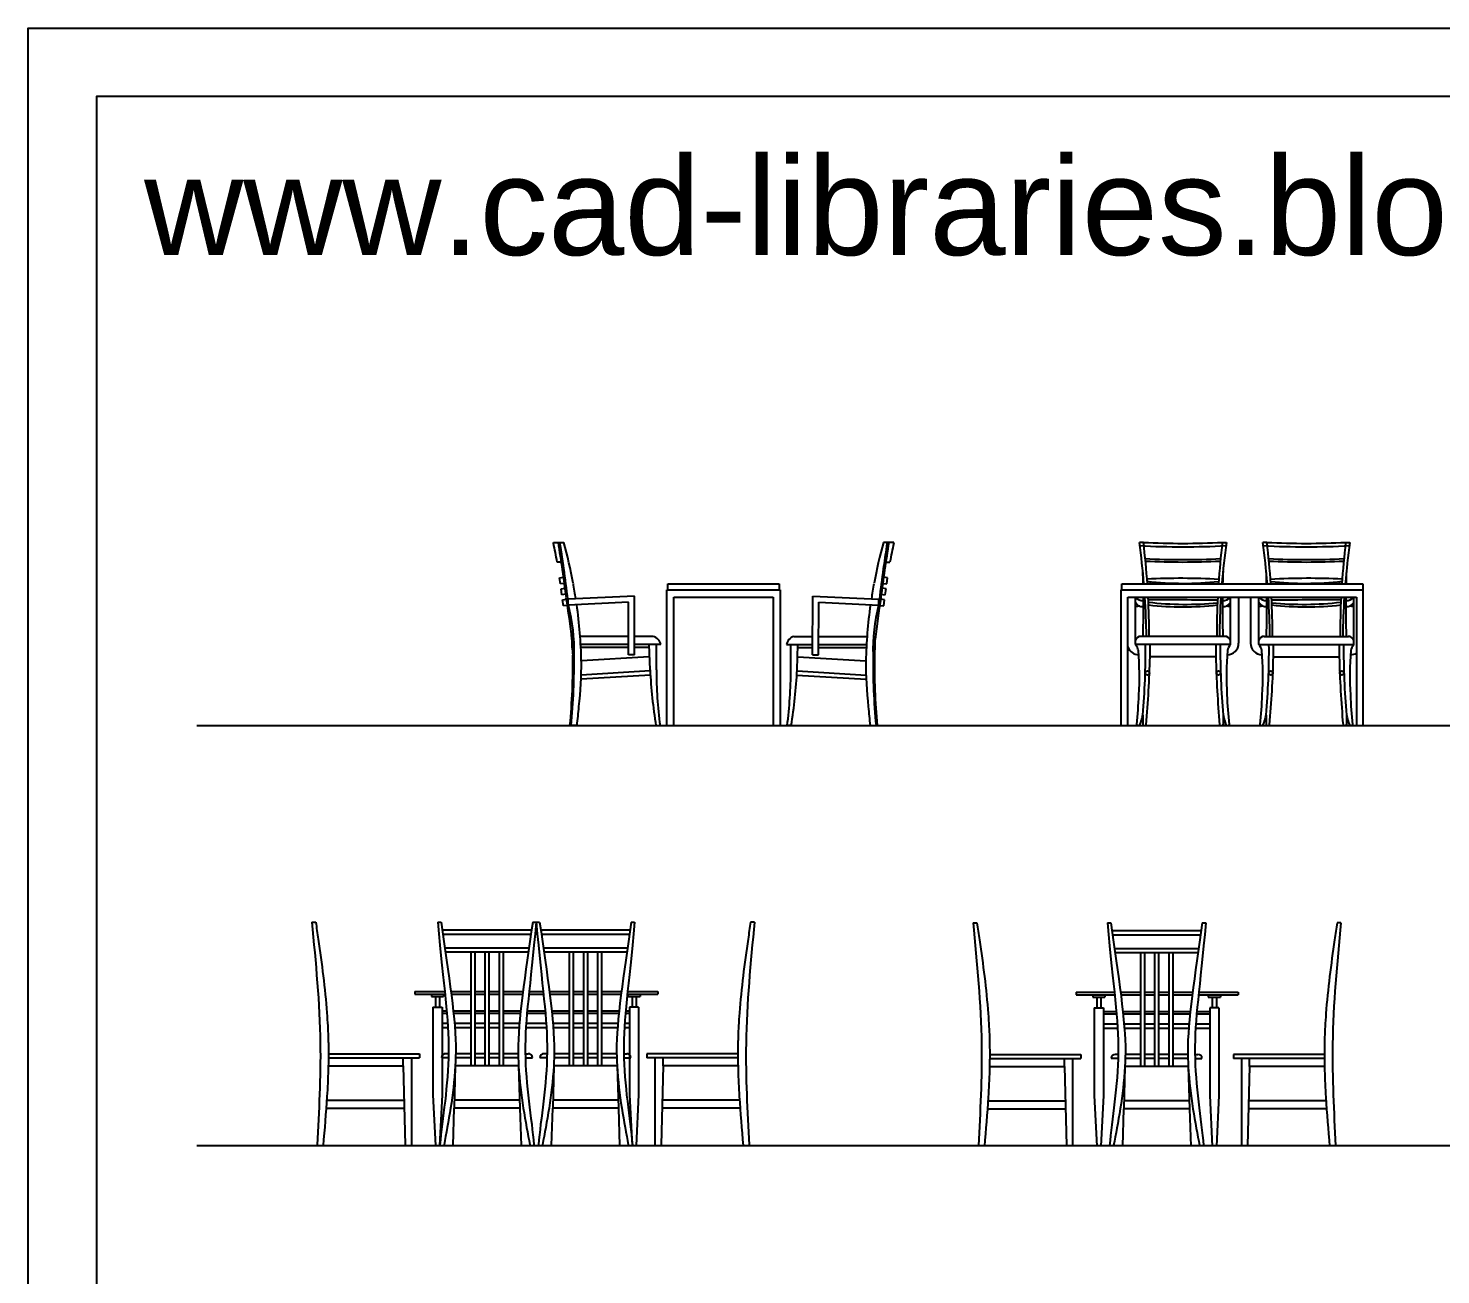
# Model space of a CAD drawing. Header units: inches. Extents: x 10 to 52.5, y 12.2 to 37.
# Drawn here: x 31.5 to 38.48, y 30.85 to 37.01 of the extents above; entities that cross this region are included whole.
import ezdxf

# ---------------------------------------------------------------- set-up
doc = ezdxf.new("R2010")
doc.units = ezdxf.units.IN
doc.header["$MEASUREMENT"] = 0
for name, color, linetype in [('02', 2, 'Continuous'), ('1', 1, 'Continuous'), ('kadrbm', 4, 'Continuous')]:
    doc.layers.add(name, color=color, linetype=linetype)
doc.styles.add('bmmm', font='swissel.ttf')

# ---------------------------------------------------------------- blocks, each defined once
blk = doc.blocks.new('kadrbm')
at = {"layer": 'kadrbm', "color": 4}
blk.add_lwpolyline([(0, 0), (0, 24.7972), (21, 24.7972), (21, 0), (0, 0)], close=True, dxfattribs=at)
blk.add_lwpolyline([(20.6631, 0.3257), (20.6631, 24.4603), (0.3369, 24.4603), (0.3369, 0.3257), (20.6631, 0.3257)], dxfattribs=at)
at = {"layer": 'kadrbm', "color": 211, "true_color": 0xf674fb, "style": 'bmmm'}
blk.add_text('www.cad-libraries.blogspot.com', height=0.485134, dxfattribs=at).set_placement((0.5726, 23.6772))

msp = doc.modelspace()

# ---------------------------------------------------------------- linework, layer by layer
at = {"layer": '02'}
for p, q in [((34.0964, 34.4659), (34.0964, 34.4691)), ((34.0964, 34.4691), (34.1474, 34.4691)), ((35.7769, 34.4691), (35.7258, 34.4691)), ((35.7769, 34.4659), (35.7769, 34.4691)), ((37.0106, 34.4691), (36.9906, 34.4691)), ((37.4006, 34.4691), (37.4206, 34.4691)), ((37.6202, 34.4691), (37.6002, 34.4691)), ((38.0102, 34.4691), (38.0302, 34.4691)), ((34.1354, 34.3721), (34.1147, 34.3721)), ((35.7379, 34.3721), (35.7586, 34.3721)), ((34.1263, 34.2935), (34.1463, 34.2965)), ((34.1306, 34.2637), (34.1263, 34.2935)), ((34.1504, 34.2666), (34.1306, 34.2637)), ((34.6616, 34.2341), (34.6616, 34.2641)), ((34.6616, 34.2641), (35.2116, 34.2641)), ((35.2116, 34.2641), (35.2116, 34.2341)), ((35.7229, 34.2666), (35.7426, 34.2637)), ((35.747, 34.2935), (35.727, 34.2965)), ((35.7426, 34.2637), (35.747, 34.2935)), ((36.9036, 34.2341), (36.9036, 34.2641)), ((36.9036, 34.2641), (38.0936, 34.2641)), ((38.0936, 34.2641), (38.0936, 33.5641)), ((34.1336, 34.2397), (34.1537, 34.2427)), ((34.138, 34.2099), (34.1336, 34.2397)), ((34.1578, 34.2128), (34.138, 34.2099)), ((34.4962, 34.2041), (34.1694, 34.1887)), ((34.4973, 33.9141), (34.4962, 34.2041)), ((34.6566, 33.5641), (34.6566, 34.2341)), ((34.6566, 34.2341), (35.2166, 34.2341)), ((34.6916, 33.5641), (34.6916, 34.1991)), ((34.6916, 34.1991), (35.1816, 34.1991)), ((35.1816, 34.1991), (35.1816, 33.5641)), ((35.2166, 34.2341), (35.2166, 33.5641)), ((35.3759, 33.9141), (35.3771, 34.2041)), ((35.3771, 34.2041), (35.7039, 34.1887)), ((35.7155, 34.2128), (35.7353, 34.2099)), ((35.7397, 34.2397), (35.7196, 34.2427)), ((35.7353, 34.2099), (35.7397, 34.2397)), ((36.8986, 34.2341), (36.8986, 33.5641)), ((36.8986, 34.2341), (38.0986, 34.2341)), ((36.9336, 33.5641), (36.9336, 34.1991)), ((36.9336, 34.1991), (38.0636, 34.1991)), ((36.9706, 33.966), (36.9706, 34.1991)), ((37.4406, 33.9646), (37.4406, 34.1991)), ((37.4806, 34.1991), (37.4806, 33.9706)), ((37.5402, 34.1991), (37.5402, 33.9706)), ((37.5802, 33.9646), (37.5802, 34.1991)), ((38.0502, 33.966), (38.0502, 34.1991)), ((38.0636, 34.1991), (38.0636, 33.5641)), ((34.141, 34.1848), (34.1611, 34.1878)), ((34.1454, 34.155), (34.141, 34.1848)), ((34.1652, 34.1579), (34.1454, 34.155)), ((34.1694, 34.1587), (34.1694, 34.1887)), ((34.4663, 34.1741), (34.1694, 34.1587)), ((34.4673, 33.9141), (34.4663, 34.1741)), ((35.4059, 33.9141), (35.407, 34.1741)), ((35.407, 34.1741), (35.7039, 34.1587)), ((35.7039, 34.1587), (35.7039, 34.1887)), ((35.7081, 34.1579), (35.7279, 34.155)), ((35.7323, 34.1848), (35.7122, 34.1878)), ((35.7279, 34.155), (35.7323, 34.1848)), ((34.467, 34.0046), (34.2282, 34.0046)), ((34.5892, 34.0046), (34.497, 34.0046)), ((35.2841, 34.0046), (35.3763, 34.0046)), ((35.4063, 34.0046), (35.6451, 34.0046)), ((37.4138, 34.0046), (36.9975, 34.0046)), ((37.607, 34.0046), (38.0234, 34.0046)), ((34.4671, 33.9646), (34.2308, 33.9646)), ((34.4672, 33.9496), (34.2316, 33.9496)), ((34.4973, 33.9141), (34.4673, 33.9141)), ((34.6264, 33.9646), (34.4971, 33.9646)), ((34.5701, 33.9496), (34.4972, 33.9496)), ((34.5736, 33.8393), (34.5696, 33.9646)), ((34.6044, 33.8389), (34.6044, 33.9646)), ((35.2469, 33.9646), (35.3761, 33.9646)), ((35.2689, 33.8389), (35.2689, 33.9646)), ((35.2997, 33.8393), (35.3037, 33.9646)), ((35.3032, 33.9496), (35.3761, 33.9496)), ((35.3759, 33.9141), (35.4059, 33.9141)), ((35.4061, 33.9646), (35.6425, 33.9646)), ((35.4061, 33.9496), (35.6417, 33.9496)), ((35.683, 33.7593), (35.683, 33.9262)), ((37.4406, 33.9646), (36.9706, 33.9646)), ((37.5802, 33.9646), (38.0502, 33.9646)), ((34.5696, 33.9041), (34.234, 33.8841)), ((34.5715, 33.9041), (34.5696, 33.9041)), ((35.3018, 33.9041), (35.3037, 33.9041)), ((35.3037, 33.9041), (35.6393, 33.8841)), ((37.3681, 33.9041), (37.0432, 33.9041)), ((37.6527, 33.9041), (37.9777, 33.9041)), ((34.575, 33.814), (34.2325, 33.7936)), ((34.5739, 33.834), (34.2332, 33.8137)), ((35.2983, 33.814), (35.6408, 33.7936)), ((35.2994, 33.834), (35.6401, 33.8137)), ((34.2127, 33.5641), (34.1777, 33.5641)), ((34.6027, 33.5641), (34.6227, 33.5641)), ((35.2706, 33.5641), (35.2506, 33.5641)), ((35.6606, 33.5641), (35.6956, 33.5641)), ((36.8986, 33.5641), (38.0936, 33.5641)), ((37.007, 33.6164), (37.007, 33.5691)), ((37.4047, 33.6164), (37.4043, 33.5691)), ((37.6162, 33.6164), (37.6166, 33.5691)), ((38.0138, 33.6164), (38.0138, 33.5691)), ((32.9024, 32.5942), (32.9218, 32.5942)), ((33.5245, 32.5942), (33.5417, 32.5942)), ((33.9936, 32.5942), (34.028, 32.5942)), ((34.4799, 32.5942), (34.4971, 32.5942)), ((35.0893, 32.5942), (35.0698, 32.5942)), ((36.169, 32.5908), (36.1884, 32.5908)), ((36.8324, 32.5908), (36.8496, 32.5908)), ((37.3015, 32.5908), (37.3187, 32.5908)), ((37.9864, 32.5908), (37.967, 32.5908)), ((33.9897, 32.5547), (33.5456, 32.5547)), ((33.5484, 32.5347), (33.9868, 32.5347)), ((34.476, 32.5547), (34.0319, 32.5547)), ((34.0347, 32.5347), (34.4731, 32.5347)), ((37.2976, 32.5513), (36.8535, 32.5513)), ((36.8563, 32.5313), (37.2947, 32.5313)), ((33.5598, 32.467), (33.9755, 32.467)), ((33.5626, 32.447), (33.9727, 32.447)), ((33.6876, 32.447), (33.6876, 31.8842)), ((33.7076, 32.447), (33.7076, 31.8842)), ((33.7576, 32.447), (33.7576, 31.8842)), ((33.7776, 32.447), (33.7776, 31.8842)), ((33.8276, 32.447), (33.8276, 31.8842)), ((33.8476, 32.447), (33.8476, 31.8842)), ((34.0461, 32.467), (34.4618, 32.467)), ((34.0489, 32.447), (34.459, 32.447)), ((34.174, 32.447), (34.174, 31.8842)), ((34.194, 32.447), (34.194, 31.8842)), ((34.244, 32.447), (34.244, 31.8842)), ((34.264, 32.447), (34.264, 31.8842)), ((34.314, 32.447), (34.314, 31.8842)), ((34.334, 32.447), (34.334, 31.8842)), ((36.8677, 32.4636), (37.2834, 32.4636)), ((36.8705, 32.4436), (37.2806, 32.4436)), ((36.9956, 32.4436), (36.9956, 31.8808)), ((37.0156, 32.4436), (37.0156, 31.8808)), ((37.0656, 32.4436), (37.0656, 31.8808)), ((37.0856, 32.4436), (37.0856, 31.8808)), ((37.1356, 32.4436), (37.1356, 31.8808)), ((37.1556, 32.4436), (37.1556, 31.8808)), ((33.4111, 32.2508), (33.4111, 32.2388)), ((33.4111, 32.2508), (33.5593, 32.2508)), ((33.4111, 32.2388), (33.5606, 32.2388)), ((33.4936, 32.2388), (33.4936, 32.2268)), ((33.5536, 32.2388), (33.5536, 32.2268)), ((33.5895, 32.2508), (33.6876, 32.2508)), ((33.5911, 32.2388), (33.6876, 32.2388)), ((33.7076, 32.2508), (33.7576, 32.2508)), ((33.7076, 32.2388), (33.7576, 32.2388)), ((33.7776, 32.2508), (33.8276, 32.2508)), ((33.7776, 32.2388), (33.8276, 32.2388)), ((33.8476, 32.2508), (33.9458, 32.2508)), ((33.8476, 32.2388), (33.9442, 32.2388)), ((33.9747, 32.2388), (34.0469, 32.2388)), ((33.976, 32.2508), (34.0456, 32.2508)), ((34.0758, 32.2508), (34.174, 32.2508)), ((34.0774, 32.2388), (34.174, 32.2388)), ((34.194, 32.2508), (34.244, 32.2508)), ((34.194, 32.2388), (34.244, 32.2388)), ((34.264, 32.2508), (34.314, 32.2508)), ((34.264, 32.2388), (34.314, 32.2388)), ((34.334, 32.2508), (34.4321, 32.2508)), ((34.334, 32.2388), (34.4305, 32.2388)), ((34.461, 32.2388), (34.6111, 32.2388)), ((34.4623, 32.2508), (34.6111, 32.2508)), ((34.4644, 32.2388), (34.4644, 32.2268)), ((34.5244, 32.2388), (34.5244, 32.2268)), ((34.6111, 32.2508), (34.6111, 32.2388)), ((36.6777, 32.2474), (36.6777, 32.2354)), ((36.6777, 32.2474), (36.8672, 32.2474)), ((36.8974, 32.2474), (36.9956, 32.2474)), ((37.0156, 32.2474), (37.0656, 32.2474)), ((37.0856, 32.2474), (37.1356, 32.2474)), ((37.1556, 32.2474), (37.2537, 32.2474)), ((37.2839, 32.2474), (37.4777, 32.2474)), ((37.4777, 32.2474), (37.4777, 32.2354)), ((33.4936, 32.2268), (33.5536, 32.2268)), ((33.5011, 32.1742), (33.5461, 32.1742)), ((33.5011, 32.1742), (33.5011, 31.7408)), ((33.5136, 32.2268), (33.5136, 32.1742)), ((33.5336, 32.2268), (33.5336, 32.1742)), ((33.5461, 32.1742), (33.5461, 31.7408)), ((34.4644, 32.2268), (34.5244, 32.2268)), ((34.5169, 32.1742), (34.4719, 32.1742)), ((34.4719, 32.1742), (34.4719, 31.7408)), ((34.4844, 32.2268), (34.4844, 32.1742)), ((34.5044, 32.2268), (34.5044, 32.1742)), ((34.5169, 32.1742), (34.5169, 31.7408)), ((36.6777, 32.2354), (36.8685, 32.2354)), ((36.7602, 32.2354), (36.7602, 32.2234)), ((36.7602, 32.2234), (36.8202, 32.2234)), ((36.7677, 32.1708), (36.7677, 31.7374)), ((36.7677, 32.1708), (36.8127, 32.1708)), ((36.7802, 32.2234), (36.7802, 32.1708)), ((36.8002, 32.2234), (36.8002, 32.1708)), ((36.8127, 32.1708), (36.8127, 31.7374)), ((36.8202, 32.2354), (36.8202, 32.2234)), ((36.899, 32.2354), (36.9956, 32.2354)), ((37.0156, 32.2354), (37.0656, 32.2354)), ((37.0856, 32.2354), (37.1356, 32.2354)), ((37.1556, 32.2354), (37.2522, 32.2354)), ((37.2826, 32.2354), (37.4777, 32.2354)), ((37.3309, 32.2354), (37.3309, 32.2234)), ((37.3309, 32.2234), (37.3909, 32.2234)), ((37.3384, 32.1708), (37.3384, 31.7374)), ((37.3834, 32.1708), (37.3384, 32.1708)), ((37.3509, 32.2234), (37.3509, 32.1708)), ((37.3709, 32.2234), (37.3709, 32.1708)), ((37.3834, 32.1708), (37.3834, 31.7374)), ((37.3909, 32.2354), (37.3909, 32.2234)), ((33.5461, 32.1562), (33.5687, 32.1562)), ((33.5461, 32.1442), (33.5698, 32.1442)), ((33.6008, 32.1562), (33.6876, 32.1562)), ((33.6021, 32.1442), (33.6876, 32.1442)), ((33.7076, 32.1562), (33.7576, 32.1562)), ((33.7076, 32.1442), (33.7576, 32.1442)), ((33.7776, 32.1562), (33.8276, 32.1562)), ((33.7776, 32.1442), (33.8276, 32.1442)), ((33.8476, 32.1562), (33.9345, 32.1562)), ((33.8476, 32.1442), (33.9332, 32.1442)), ((33.9655, 32.1442), (34.0561, 32.1442)), ((33.9666, 32.1562), (34.055, 32.1562)), ((34.0871, 32.1562), (34.174, 32.1562)), ((34.0884, 32.1442), (34.174, 32.1442)), ((34.194, 32.1562), (34.244, 32.1562)), ((34.194, 32.1442), (34.244, 32.1442)), ((34.264, 32.1562), (34.314, 32.1562)), ((34.264, 32.1442), (34.314, 32.1442)), ((34.334, 32.1562), (34.4208, 32.1562)), ((34.334, 32.1442), (34.4195, 32.1442)), ((34.4518, 32.1442), (34.4719, 32.1442)), ((34.4529, 32.1562), (34.4719, 32.1562)), ((36.8127, 32.1528), (36.8766, 32.1528)), ((36.8127, 32.1408), (36.8777, 32.1408)), ((36.9087, 32.1528), (36.9956, 32.1528)), ((36.91, 32.1408), (36.9956, 32.1408)), ((37.0156, 32.1528), (37.0656, 32.1528)), ((37.0156, 32.1408), (37.0656, 32.1408)), ((37.0856, 32.1528), (37.1356, 32.1528)), ((37.0856, 32.1408), (37.1356, 32.1408)), ((37.1556, 32.1528), (37.2424, 32.1528)), ((37.1556, 32.1408), (37.2411, 32.1408)), ((37.2734, 32.1408), (37.3384, 32.1408)), ((37.2745, 32.1528), (37.3384, 32.1528)), ((33.5461, 32.0942), (33.5738, 32.0942)), ((33.5461, 32.0742), (33.5751, 32.0742)), ((33.607, 32.0942), (33.6876, 32.0942)), ((33.6087, 32.0742), (33.6876, 32.0742)), ((33.7076, 32.0942), (33.7576, 32.0942)), ((33.7076, 32.0742), (33.7576, 32.0742)), ((33.7776, 32.0942), (33.8276, 32.0942)), ((33.7776, 32.0742), (33.8276, 32.0742)), ((33.8476, 32.0942), (33.9283, 32.0942)), ((33.8476, 32.0742), (33.9266, 32.0742)), ((33.9602, 32.0742), (34.0614, 32.0742)), ((33.9615, 32.0942), (34.0601, 32.0942)), ((34.0933, 32.0942), (34.174, 32.0942)), ((34.095, 32.0742), (34.174, 32.0742)), ((34.194, 32.0942), (34.244, 32.0942)), ((34.194, 32.0742), (34.244, 32.0742)), ((34.264, 32.0942), (34.314, 32.0942)), ((34.264, 32.0742), (34.314, 32.0742)), ((34.334, 32.0942), (34.4146, 32.0942)), ((34.334, 32.0742), (34.4129, 32.0742)), ((34.4465, 32.0742), (34.4719, 32.0742)), ((34.4478, 32.0942), (34.4719, 32.0942)), ((36.8127, 32.0908), (36.8817, 32.0908)), ((36.8127, 32.0708), (36.883, 32.0708)), ((36.9149, 32.0908), (36.9956, 32.0908)), ((36.9166, 32.0708), (36.9956, 32.0708)), ((37.0156, 32.0908), (37.0656, 32.0908)), ((37.0156, 32.0708), (37.0656, 32.0708)), ((37.0856, 32.0908), (37.1356, 32.0908)), ((37.0856, 32.0708), (37.1356, 32.0708)), ((37.1556, 32.0908), (37.2362, 32.0908)), ((37.1556, 32.0708), (37.2345, 32.0708)), ((37.2681, 32.0708), (37.3384, 32.0708)), ((37.2694, 32.0908), (37.3384, 32.0908)), ((32.9842, 31.9442), (33.4342, 31.9442)), ((32.9842, 31.9242), (33.4342, 31.9242)), ((33.3542, 31.8842), (33.3542, 31.9242)), ((33.3942, 31.9242), (33.3942, 31.4942)), ((33.4342, 31.9442), (33.4342, 31.9242)), ((33.5784, 31.9242), (33.5434, 31.9242)), ((33.5784, 31.9442), (33.5634, 31.9442)), ((33.6876, 31.9242), (33.6127, 31.9242)), ((33.6876, 31.9442), (33.6134, 31.9442)), ((33.7576, 31.9442), (33.7076, 31.9442)), ((33.7576, 31.9242), (33.7076, 31.9242)), ((33.8276, 31.9442), (33.7776, 31.9442)), ((33.8276, 31.9242), (33.7776, 31.9242)), ((33.9219, 31.9442), (33.8476, 31.9442)), ((33.9226, 31.9242), (33.8476, 31.9242)), ((33.9569, 31.9442), (33.9719, 31.9442)), ((33.9569, 31.9242), (33.9919, 31.9242)), ((34.0647, 31.9242), (34.0297, 31.9242)), ((34.0647, 31.9442), (34.0497, 31.9442)), ((34.174, 31.9242), (34.099, 31.9242)), ((34.174, 31.9442), (34.0997, 31.9442)), ((34.244, 31.9442), (34.194, 31.9442)), ((34.244, 31.9242), (34.194, 31.9242)), ((34.314, 31.9442), (34.264, 31.9442)), ((34.314, 31.9242), (34.264, 31.9242)), ((34.4082, 31.9442), (34.334, 31.9442)), ((34.4089, 31.9242), (34.334, 31.9242)), ((34.4432, 31.9442), (34.4582, 31.9442)), ((34.4432, 31.9242), (34.4782, 31.9242)), ((34.5575, 31.9442), (34.5575, 31.9242)), ((35.0075, 31.9442), (34.5575, 31.9442)), ((35.0075, 31.9242), (34.5575, 31.9242)), ((34.5975, 31.9242), (34.5975, 31.4942)), ((34.6375, 31.8842), (34.6375, 31.9242)), ((36.2507, 31.9408), (36.7007, 31.9408)), ((36.2507, 31.9208), (36.7007, 31.9208)), ((36.6207, 31.8808), (36.6207, 31.9208)), ((36.6607, 31.9208), (36.6607, 31.4908)), ((36.7007, 31.9408), (36.7007, 31.9208)), ((36.8863, 31.9208), (36.8513, 31.9208)), ((36.8863, 31.9408), (36.8713, 31.9408)), ((36.9956, 31.9208), (36.9206, 31.9208)), ((36.9956, 31.9408), (36.9213, 31.9408)), ((37.0656, 31.9408), (37.0156, 31.9408)), ((37.0656, 31.9208), (37.0156, 31.9208)), ((37.1356, 31.9408), (37.0856, 31.9408)), ((37.1356, 31.9208), (37.0856, 31.9208)), ((37.2298, 31.9408), (37.1556, 31.9408)), ((37.2305, 31.9208), (37.1556, 31.9208)), ((37.2648, 31.9408), (37.2798, 31.9408)), ((37.2648, 31.9208), (37.2998, 31.9208)), ((37.4547, 31.9408), (37.4547, 31.9208)), ((37.9047, 31.9408), (37.4547, 31.9408)), ((37.9047, 31.9208), (37.4547, 31.9208)), ((37.4947, 31.9208), (37.4947, 31.4908)), ((37.5347, 31.8808), (37.5347, 31.9208)), ((32.9842, 31.8842), (33.3542, 31.8842)), ((33.3542, 31.8842), (33.3642, 31.4942)), ((33.6112, 31.8842), (33.6061, 31.6746)), ((33.9241, 31.8842), (33.6112, 31.8842)), ((33.9241, 31.8842), (33.9305, 31.6746)), ((34.0975, 31.8842), (34.0924, 31.6746)), ((34.4104, 31.8842), (34.0975, 31.8842)), ((34.4104, 31.8842), (34.4168, 31.6746)), ((34.6375, 31.8842), (34.6275, 31.4942)), ((35.0075, 31.8842), (34.6375, 31.8842)), ((36.2507, 31.8808), (36.6207, 31.8808)), ((36.6207, 31.8808), (36.6307, 31.4908)), ((36.9191, 31.8808), (36.914, 31.6711)), ((37.232, 31.8808), (36.9191, 31.8808)), ((37.232, 31.8808), (37.2384, 31.6711)), ((37.5347, 31.8808), (37.5247, 31.4908)), ((37.9047, 31.8808), (37.5347, 31.8808)), ((32.9762, 31.7146), (33.3585, 31.7146)), ((33.5011, 31.7408), (33.5136, 31.4908)), ((33.5461, 31.7408), (33.5336, 31.4908)), ((33.9292, 31.7146), (33.607, 31.7146)), ((34.4155, 31.7146), (34.0933, 31.7146)), ((34.4719, 31.7408), (34.4844, 31.4908)), ((34.5169, 31.7408), (34.5044, 31.4908)), ((35.0155, 31.7146), (34.6332, 31.7146)), ((36.2427, 31.7111), (36.6251, 31.7111)), ((36.7677, 31.7374), (36.7802, 31.4874)), ((36.8127, 31.7374), (36.8002, 31.4874)), ((37.2372, 31.7111), (36.915, 31.7111)), ((37.3384, 31.7374), (37.3509, 31.4874)), ((37.3834, 31.7374), (37.3709, 31.4874)), ((37.9127, 31.7111), (37.5303, 31.7111)), ((32.9734, 31.6746), (33.3595, 31.6746)), ((33.6048, 31.6746), (33.5992, 31.4908)), ((33.9305, 31.6746), (33.6061, 31.6746)), ((33.9305, 31.6746), (33.9361, 31.4908)), ((34.0911, 31.6746), (34.0855, 31.4908)), ((34.4168, 31.6746), (34.0924, 31.6746)), ((34.4168, 31.6746), (34.4224, 31.4908)), ((35.0183, 31.6746), (34.6321, 31.6746)), ((36.24, 31.6711), (36.6261, 31.6711)), ((36.9128, 31.6711), (36.9071, 31.4874)), ((37.2384, 31.6711), (36.914, 31.6711)), ((37.2384, 31.6711), (37.244, 31.4874)), ((37.9155, 31.6711), (37.5293, 31.6711))]:
    msp.add_line(p, q, dxfattribs=at)
for centre in [(37.0303, 33.8241), (37.381, 33.8241), (37.6399, 33.8241), (37.9905, 33.8241)]:
    msp.add_circle(centre, 0.0101, dxfattribs=at)
for centre, radius, start, end in [((25.6825, 33.1115), 8.5464, 7.29057, 9.14023), ((26.7117, 33.3022), 7.508, 6.63392, 8.94092), ((31.933, 33.8654), 2.2953, 10.07192, 15.24889), ((37.9403, 33.8654), 2.2953, 164.75111, 169.92808), ((43.1616, 33.3022), 7.508, 171.05908, 173.36608), ((44.1908, 33.1115), 8.5464, 170.85977, 172.70943), ((33.3209, 33.959), 3.705, 4.72333, 7.91332), ((37.2056, 38.2691), 3.805, 267.0624, 272.9376), ((33.2639, 34.0101), 3.7748, 3.85749, 6.98345), ((41.1474, 34.0101), 3.7748, 173.01655, 176.14251), ((41.0904, 33.959), 3.705, 172.08668, 175.27667), ((33.9305, 33.959), 3.705, 4.72333, 7.91332), ((37.8152, 38.2691), 3.805, 267.0624, 272.9376), ((33.8734, 34.0101), 3.7748, 3.85749, 6.98345), ((41.757, 34.0101), 3.7748, 173.01655, 176.14251), ((41.6999, 33.959), 3.705, 172.08668, 175.27667), ((29.0758, 33.4389), 5.1246, 10.49177, 11.56101), ((40.7975, 33.4389), 5.1246, 168.43899, 169.50823), ((37.2056, 38.2521), 3.805, 266.7939, 273.2061), ((37.8152, 38.2521), 3.805, 266.7939, 273.2061), ((37.2056, 38.1891), 3.805, 267.19779, 272.80221), ((37.2056, 38.1891), 3.817, 267.2246, 272.7754), ((37.8152, 38.1891), 3.805, 267.19779, 272.80221), ((37.8152, 38.1891), 3.817, 267.2246, 272.7754), ((41.4677, 35.396), 7.362, 188.82314, 189.42579), ((28.4056, 35.396), 7.362, 350.57421, 351.17686), ((32.0262, 34.1503), 4.9845, 1.30839, 2.02574), ((37.1938, 31.0013), 3.2903, 86.70757, 92.88012), ((37.2103, 35.7964), 1.5298, 263.19887, 276.44438), ((37.2155, 35.6577), 1.4023, 262.39164, 263.62348), ((37.2155, 35.6577), 1.4023, 276.37652, 276.78842), ((42.3851, 34.1503), 4.9845, 177.97426, 178.69161), ((32.6358, 34.1503), 4.9845, 1.30839, 2.02574), ((37.8271, 31.0013), 3.2903, 87.11988, 93.29243), ((37.8105, 35.7964), 1.5298, 263.55562, 276.80113), ((37.8053, 35.6577), 1.4023, 263.21158, 263.62348), ((37.8053, 35.6577), 1.4023, 276.37652, 277.60836), ((42.9946, 34.1503), 4.9845, 177.97426, 178.69161), ((29.7751, 33.4991), 4.4397, 6.34783, 9.03095), ((40.0982, 33.4991), 4.4397, 170.96905, 173.65217), ((37.005, 34.2192), 0.0376, 212.40293, 278.66252), ((32.0262, 34.1503), 4.9845, 358.32566, 0.56113), ((33.3209, 33.959), 3.705, 0.70565, 3.71539), ((33.2639, 34.0101), 3.7748, 359.91641, 2.86917), ((41.1474, 34.0101), 3.7748, 177.13083, 180.08359), ((41.0904, 33.959), 3.705, 176.28461, 179.29435), ((42.3851, 34.1503), 4.9845, 179.43887, 181.67434), ((37.4063, 34.2192), 0.0376, 261.33748, 327.59707), ((37.6146, 34.2192), 0.0376, 212.40293, 278.66252), ((32.6358, 34.1503), 4.9845, 358.32566, 0.56113), ((33.9305, 33.959), 3.705, 0.70565, 3.71539), ((33.8734, 34.0101), 3.7748, 359.91641, 2.86917), ((41.757, 34.0101), 3.7748, 177.13083, 180.08359), ((41.6999, 33.959), 3.705, 176.28461, 179.29435), ((42.9946, 34.1503), 4.9845, 179.43887, 181.67434), ((38.0158, 34.2192), 0.0376, 261.33748, 327.59707), ((33.2769, 33.9334), 0.9218, 358.73616, 14.14952), ((31.9914, 33.8391), 2.2429, 1.10343, 8.2476), ((37.8819, 33.8391), 2.2429, 171.7524, 178.89657), ((36.5964, 33.9334), 0.9218, 165.85048, 181.26384), ((37.1093, 33.0581), 1.1021, 96.09805, 97.22796), ((37.0051, 34.1892), 0.0376, 203.74809, 278.66252), ((37.0408, 10.6351), 23.5502, 89.18291, 90.01505), ((37.2219, 35.7268), 1.5639, 263.1378, 275.6556), ((37.2053, 35.6081), 1.4577, 263.31643, 276.71019), ((37.4062, 34.1892), 0.0376, 261.33748, 336.25191), ((37.302, 33.0581), 1.1021, 82.77204, 83.90195), ((37.7189, 33.0581), 1.1021, 96.09805, 97.22796), ((37.6147, 34.1892), 0.0376, 203.74809, 278.66252), ((37.9801, 10.6351), 23.5502, 89.98495, 90.81709), ((37.7989, 35.7268), 1.5639, 264.3444, 276.8622), ((37.8155, 35.6081), 1.4577, 263.28981, 276.68357), ((38.0157, 34.1892), 0.0376, 261.33748, 336.25191), ((37.9115, 33.0581), 1.1021, 82.77204, 83.90195), ((34.5237, 33.9726), 0.3366, 177.03261, 190.22897), ((34.5762, 33.9553), 0.051, 10.5479, 75.25684), ((35.297, 33.9553), 0.051, 104.74316, 169.4521), ((35.3496, 33.9726), 0.3366, 349.77103, 2.96739), ((36.9982, 33.9752), 0.0295, 88.66228, 159.02242), ((37.4131, 33.9752), 0.0295, 20.97758, 91.33772), ((37.6077, 33.9752), 0.0295, 88.66228, 159.02242), ((38.0227, 33.9752), 0.0295, 20.97758, 91.33772), ((30.746, 33.8842), 3.4466, 354.67112, 0.47595), ((30.7403, 33.8842), 3.4583, 354.6889, 0.47843), ((39.133, 33.8842), 3.4583, 179.52157, 185.3111), ((39.1273, 33.8842), 3.4466, 179.52405, 185.32888), ((36.9872, 33.9706), 0.0565, 198.55456, 270), ((36.9756, 33.966), 0.005, 180, 210.00148), ((36.9259, 33.9229), 0.0609, 11.0722, 41.74144), ((36.9807, 33.9342), 0.005, 4.68649, 15.15997), ((35.4361, 33.8076), 1.5548, 356.6078, 4.68649), ((33.5325, 33.9324), 3.4888, 354.80382, 0.52934), ((33.5541, 33.9364), 3.4892, 359.46989, 0.46409), ((40.8572, 33.9364), 3.4892, 179.53591, 180.53011), ((40.8792, 33.9364), 3.4892, 179.53591, 185.26116), ((38.9752, 33.8076), 1.5548, 175.31351, 183.3922), ((37.4241, 33.9706), 0.0565, 270, 0), ((37.489, 33.9217), 0.0646, 138.40976, 168.48045), ((37.5967, 33.9706), 0.0565, 180, 270), ((37.5319, 33.9217), 0.0646, 11.51955, 41.59024), ((36.0456, 33.8076), 1.5548, 356.6078, 4.68649), ((34.1417, 33.9364), 3.4892, 354.73884, 0.46409), ((34.1637, 33.9364), 3.4892, 359.46989, 0.46409), ((41.4667, 33.9364), 3.4892, 179.53591, 180.53011), ((41.4883, 33.9324), 3.4888, 179.47066, 185.19618), ((39.5848, 33.8076), 1.5548, 175.31351, 183.3922), ((38.0337, 33.9706), 0.0565, 270, 301.95815), ((38.095, 33.9229), 0.0609, 138.25856, 168.9278), ((38.0402, 33.9342), 0.005, 164.84003, 175.31351), ((38.0452, 33.966), 0.005, 329.99852, 0), ((32.4096, 33.8675), 1.8244, 353.39919, 0.46285), ((37.4637, 33.8675), 1.8244, 179.53715, 186.60081), ((31.3978, 34.0515), 5.6473, 355.09531, 358.50433), ((43.0135, 34.0514), 5.6473, 181.49506, 184.90408), ((32.0073, 34.0514), 5.6473, 355.09592, 358.50494), ((43.6231, 34.0515), 5.6473, 181.49567, 184.90469), ((37.0516, 33.9618), 2.481, 182.82978, 189.22473), ((36.7677, 33.8448), 2.1633, 180.15789, 187.45629), ((33.1056, 33.8448), 2.1633, 352.54371, 359.84211), ((32.8217, 33.9618), 2.481, 350.77527, 357.17022), ((34.7584, 33.8021), 2.2314, 354.01989, 357.77875), ((39.6529, 33.802), 2.2314, 182.21984, 185.97871), ((35.3679, 33.802), 2.2314, 354.02129, 357.78016), ((40.2625, 33.8021), 2.2314, 182.22125, 185.98011), ((29.4948, 34.074), 4.7454, 353.8308, 354.96807), ((40.3785, 34.074), 4.7454, 185.03193, 186.1692), ((36.9826, 33.5691), 0.005, 173.86551, 270), ((36.9884, 33.5691), 0.005, 270, 341.74625), ((36.4347, 33.7517), 0.5881, 341.74625, 346.69881), ((37.012, 33.5691), 0.005, 180, 270), ((37.0194, 33.5691), 0.005, 270, 355.02793), ((37.3919, 33.5691), 0.005, 184.97207, 270), ((37.3993, 33.5691), 0.005, 270, 0), ((37.9756, 33.7468), 0.5856, 192.86106, 197.82409), ((37.4228, 33.5691), 0.005, 198.25375, 270), ((37.4287, 33.5691), 0.005, 270, 6.13449), ((37.5922, 33.5691), 0.005, 173.86551, 270), ((37.598, 33.5691), 0.005, 270, 341.74625), ((37.0452, 33.7468), 0.5856, 342.17591, 347.13894), ((37.6216, 33.5691), 0.005, 180, 270), ((37.629, 33.5691), 0.005, 270, 355.02793), ((38.0014, 33.5691), 0.005, 184.97207, 270), ((38.0088, 33.5691), 0.005, 270, 0), ((38.5862, 33.7517), 0.5881, 193.30119, 198.25375), ((38.0324, 33.5691), 0.005, 198.25375, 270), ((38.0382, 33.5691), 0.005, 270, 6.13449), ((33.5634, 31.9242), 0.02, 90, 180), ((33.9719, 31.9242), 0.02, 0, 90), ((34.0497, 31.9242), 0.02, 90, 180), ((34.4582, 31.9242), 0.02, 0, 90), ((36.8713, 31.9208), 0.02, 90, 180), ((37.2798, 31.9208), 0.02, 0, 90)]:
    msp.add_arc(centre, radius, start, end, dxfattribs=at)
for points in [[(32.9024, 32.5942), (32.9442, 31.9943), (32.9289, 31.4942)], [(35.0893, 32.5942), (35.0475, 31.9943), (35.0627, 31.4942)], [(36.169, 32.5908), (36.2107, 31.9908), (36.1955, 31.4908)], [(37.9864, 32.5908), (37.9447, 31.9908), (37.9599, 31.4908)]]:
    msp.add_spline(points, degree=3, dxfattribs=at)
for points, knots in [([(32.9218, 32.5942), (32.926, 32.5661), (32.9301, 32.5379), (32.9429, 32.4492), (32.9513, 32.3887), (32.966, 32.2673), (32.9724, 32.2064), (32.9785, 32.1239), (32.9799, 32.1025), (32.9819, 32.0639), (32.9827, 32.0466), (32.9836, 32.0184), (32.9839, 32.0074), (32.9846, 31.9743), (32.9847, 31.9523), (32.9844, 31.9084), (32.984, 31.8864), (32.9822, 31.8205), (32.98, 31.7767), (32.9723, 31.6519), (32.9653, 31.5712), (32.9584, 31.4908)], [5.869508, 5.869508, 5.869508, 5.869508, 90.928361, 90.928361, 272.785084, 272.785084, 454.641807, 454.641807, 518.162111, 518.162111, 569.374646, 569.374646, 601.954788, 601.954788, 667.11507, 667.11507, 732.275353, 732.275353, 862.595919, 862.595919, 1103.927221, 1103.927221, 1103.927221, 1103.927221]), ([(33.5245, 32.5942), (33.5536, 32.272), (33.6069, 31.9627), (33.5466, 31.6206), (33.5356, 31.4942)], [50.091942, 50.091942, 50.091942, 50.091942, 569.827641, 1083.409289, 1083.409289, 1083.409289, 1083.409289]), ([(33.5417, 32.5942), (33.578, 32.3364), (33.6162, 32.093), (33.6137, 31.9497), (33.6112, 31.8842)], [1.663443, 1.663443, 1.663443, 1.663443, 569.827641, 586.468767, 586.468767, 586.468767, 586.468767]), ([(33.9936, 32.5942), (33.9573, 32.3364), (33.9191, 32.093), (33.9216, 31.9497), (33.9241, 31.8842)], [1.663443, 1.663443, 1.663443, 1.663443, 569.827641, 586.468767, 586.468767, 586.468767, 586.468767]), ([(34.0108, 32.5942), (33.9817, 32.272), (33.9283, 31.9627), (33.9887, 31.6206), (33.9997, 31.4942)], [50.091942, 50.091942, 50.091942, 50.091942, 569.827641, 1083.409289, 1083.409289, 1083.409289, 1083.409289]), ([(34.0108, 32.5942), (34.0399, 32.272), (34.0933, 31.9627), (34.0329, 31.6206), (34.0219, 31.4942)], [50.091942, 50.091942, 50.091942, 50.091942, 569.827641, 1083.409289, 1083.409289, 1083.409289, 1083.409289]), ([(34.028, 32.5942), (34.0643, 32.3364), (34.1025, 32.093), (34.1, 31.9497), (34.0975, 31.8842)], [1.663443, 1.663443, 1.663443, 1.663443, 569.827641, 586.468767, 586.468767, 586.468767, 586.468767]), ([(34.4799, 32.5942), (34.4436, 32.3364), (34.4054, 32.093), (34.4079, 31.9497), (34.4104, 31.8842)], [1.663443, 1.663443, 1.663443, 1.663443, 569.827641, 586.468767, 586.468767, 586.468767, 586.468767]), ([(34.4971, 32.5942), (34.468, 32.272), (34.4147, 31.9627), (34.475, 31.6206), (34.486, 31.4942)], [50.091942, 50.091942, 50.091942, 50.091942, 569.827641, 1083.409289, 1083.409289, 1083.409289, 1083.409289]), ([(35.0698, 32.5942), (35.0657, 32.5661), (35.0615, 32.5379), (35.0487, 32.4492), (35.0403, 32.3887), (35.0256, 32.2673), (35.0193, 32.2064), (35.0132, 32.1239), (35.0118, 32.1025), (35.0098, 32.0639), (35.009, 32.0466), (35.0081, 32.0184), (35.0078, 32.0074), (35.0071, 31.9743), (35.007, 31.9523), (35.0073, 31.9084), (35.0076, 31.8864), (35.0095, 31.8205), (35.0116, 31.7767), (35.0194, 31.6519), (35.0263, 31.5712), (35.0333, 31.4908)], [5.869508, 5.869508, 5.869508, 5.869508, 90.928361, 90.928361, 272.785084, 272.785084, 454.641807, 454.641807, 518.162111, 518.162111, 569.374646, 569.374646, 601.954788, 601.954788, 667.11507, 667.11507, 732.275353, 732.275353, 862.595919, 862.595919, 1103.927221, 1103.927221, 1103.927221, 1103.927221]), ([(36.1884, 32.5908), (36.1926, 32.5626), (36.1967, 32.5344), (36.2095, 32.4458), (36.2179, 32.3853), (36.2326, 32.2638), (36.2389, 32.2029), (36.2451, 32.1205), (36.2464, 32.0991), (36.2485, 32.0605), (36.2492, 32.0432), (36.2502, 32.0149), (36.2505, 32.0039), (36.2511, 31.9709), (36.2512, 31.9489), (36.251, 31.9049), (36.2506, 31.8829), (36.2487, 31.8171), (36.2466, 31.7733), (36.2389, 31.6485), (36.2319, 31.5678), (36.2249, 31.4874)], [5.869508, 5.869508, 5.869508, 5.869508, 90.928361, 90.928361, 272.785084, 272.785084, 454.641807, 454.641807, 518.162111, 518.162111, 569.374646, 569.374646, 601.954788, 601.954788, 667.11507, 667.11507, 732.275353, 732.275353, 862.595919, 862.595919, 1103.927221, 1103.927221, 1103.927221, 1103.927221]), ([(36.8324, 32.5908), (36.8615, 32.2685), (36.9149, 31.9593), (36.8545, 31.6172), (36.8435, 31.4908)], [50.091942, 50.091942, 50.091942, 50.091942, 569.827641, 1083.409289, 1083.409289, 1083.409289, 1083.409289]), ([(36.8496, 32.5908), (36.8859, 32.3329), (36.9241, 32.0896), (36.9216, 31.9463), (36.9191, 31.8808)], [1.663443, 1.663443, 1.663443, 1.663443, 569.827641, 586.468767, 586.468767, 586.468767, 586.468767]), ([(37.3015, 32.5908), (37.2652, 32.3329), (37.227, 32.0896), (37.2296, 31.9463), (37.232, 31.8808)], [1.663443, 1.663443, 1.663443, 1.663443, 569.827641, 586.468767, 586.468767, 586.468767, 586.468767]), ([(37.3187, 32.5908), (37.2897, 32.2685), (37.2363, 31.9593), (37.2966, 31.6172), (37.3076, 31.4908)], [50.091942, 50.091942, 50.091942, 50.091942, 569.827641, 1083.409289, 1083.409289, 1083.409289, 1083.409289]), ([(37.967, 32.5908), (37.9629, 32.5626), (37.9587, 32.5344), (37.9459, 32.4458), (37.9375, 32.3853), (37.9228, 32.2638), (37.9165, 32.2029), (37.9103, 32.1205), (37.909, 32.0991), (37.9069, 32.0605), (37.9062, 32.0432), (37.9052, 32.0149), (37.905, 32.0039), (37.9043, 31.9709), (37.9042, 31.9489), (37.9044, 31.9049), (37.9048, 31.8829), (37.9067, 31.8171), (37.9088, 31.7733), (37.9165, 31.6485), (37.9235, 31.5678), (37.9305, 31.4874)], [5.869508, 5.869508, 5.869508, 5.869508, 90.928361, 90.928361, 272.785084, 272.785084, 454.641807, 454.641807, 518.162111, 518.162111, 569.374646, 569.374646, 601.954788, 601.954788, 667.11507, 667.11507, 732.275353, 732.275353, 862.595919, 862.595919, 1103.927221, 1103.927221, 1103.927221, 1103.927221])]:
    msp.add_open_spline(points, degree=3, knots=knots, dxfattribs=at)
for points in [[(33.6112, 31.8842), (33.6029, 31.7408), (33.5763, 31.6021), (33.5556, 31.4942)], [(33.9241, 31.8842), (33.9323, 31.7408), (33.959, 31.6021), (33.9797, 31.4942)], [(34.0975, 31.8842), (34.0893, 31.7408), (34.0626, 31.6021), (34.0419, 31.4942)], [(34.4104, 31.8842), (34.4186, 31.7408), (34.4453, 31.6021), (34.466, 31.4942)], [(36.9191, 31.8808), (36.9109, 31.7374), (36.8842, 31.5987), (36.8635, 31.4908)], [(37.232, 31.8808), (37.2403, 31.7374), (37.2669, 31.5987), (37.2876, 31.4908)]]:
    msp.add_open_spline(points, degree=3, dxfattribs=at)
at = {"layer": '1'}
for p, q in [((32.3342, 33.5641), (52.1649, 33.5641)), ((32.3342, 31.4908), (52.1649, 31.4908))]:
    msp.add_line(p, q, dxfattribs=at)

# ---------------------------------------------------------------- block references
at = {"layer": 'kadrbm'}
msp.add_blockref('kadrbm', (31.5018, 12.2106), dxfattribs=at)

doc.saveas('drawing.dxf')
